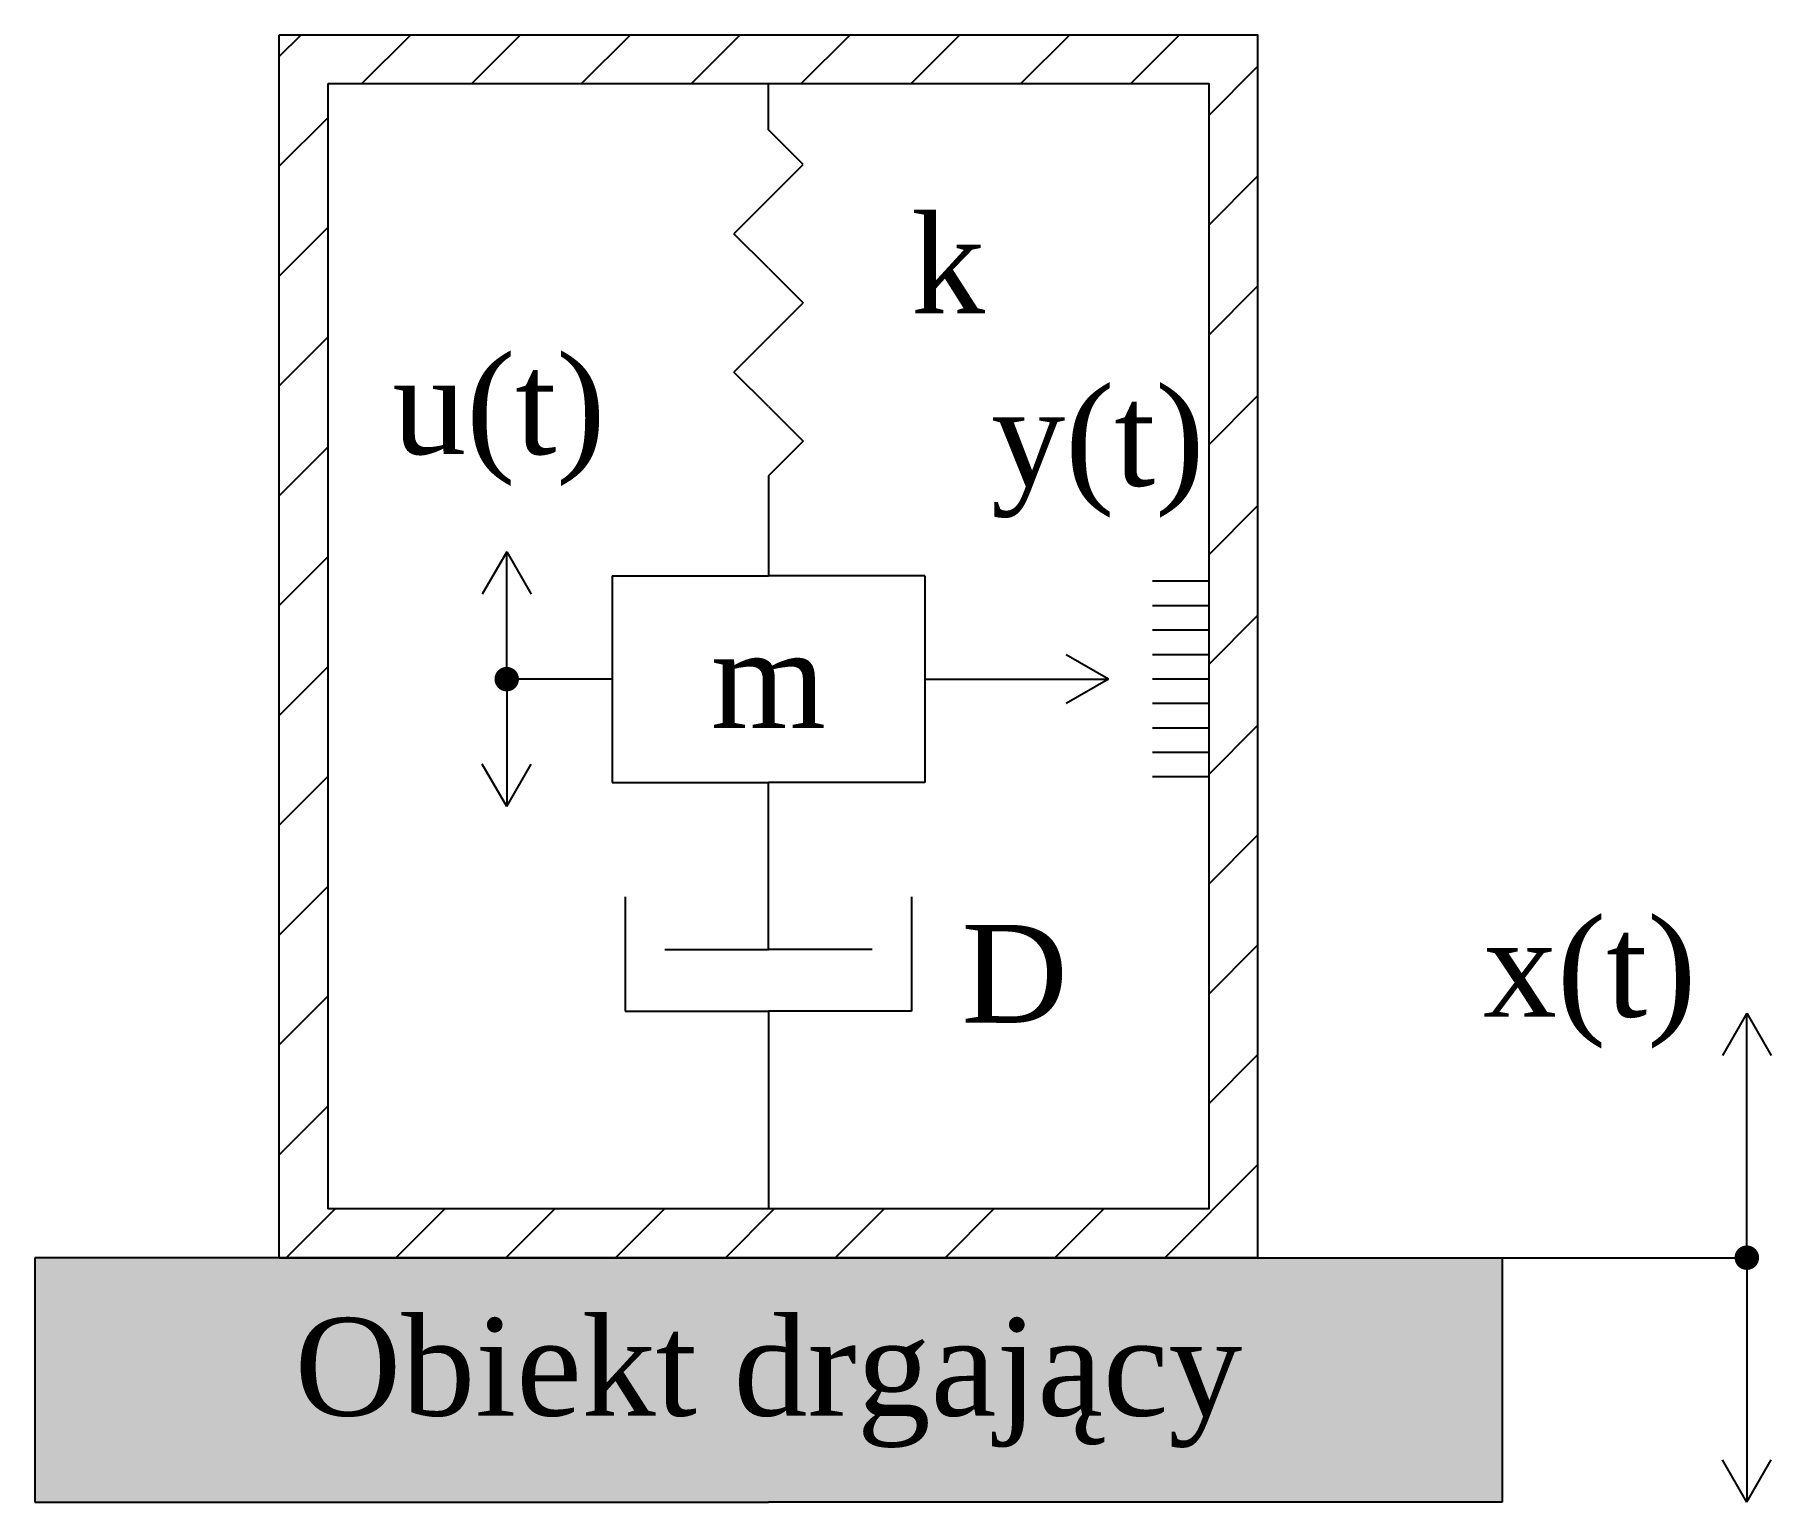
# Model space of a CAD drawing. Header units: millimetres. Extents: x 2130 to 2201, y 1120 to 1180.
import ezdxf
from ezdxf.enums import TextEntityAlignment as Align

# ---------------------------------------------------------------- set-up
doc = ezdxf.new("R2010")
doc.units = ezdxf.units.MM
doc.styles.get("Standard").update_dxf_attribs({"font": 'times.ttf', "height": 3})

msp = doc.modelspace()

# ---------------------------------------------------------------- hatches: boundary and pattern name
h = msp.add_hatch()
h.set_pattern_fill('ANSI31', color=256)
h.paths.add_polyline_path([(2142, 1178), (2178, 1178), (2178, 1132), (2142, 1132)], flags=16)
h.paths.add_polyline_path([(2140, 1180), (2180, 1180), (2180, 1130), (2140, 1130)])
h = msp.add_hatch(color=256)
h.dxf.hatch_style = 1
h.set_gradient(color1=(173, 173, 173), one_color=1, tint=1)
h.paths.add_polyline_path([(2190, 1120), (2160, 1120), (2130, 1120), (2130, 1130), (2140, 1130), (2180, 1130), (2190, 1130)])

# ---------------------------------------------------------------- linework, layer by layer
for p, q in [((2160, 1176.108), (2160, 1178)), ((2161.414, 1174.693), (2160, 1176.108)), ((2160, 1173.279), (2161.414, 1174.693)), ((2160, 1173.279), (2158.586, 1171.865)), ((2160, 1170.451), (2158.586, 1171.865)), ((2160, 1170.451), (2161.414, 1169.036)), ((2160, 1167.622), (2161.414, 1169.036)), ((2160, 1167.622), (2158.586, 1166.208)), ((2160, 1164.794), (2158.586, 1166.208)), ((2160, 1164.794), (2161.414, 1163.38)), ((2161.414, 1163.38), (2160, 1161.965)), ((2160, 1161.965), (2160, 1157.878)), ((2149.298, 1158.863), (2148.298, 1157.131)), ((2149.298, 1153.654), (2149.298, 1158.863)), ((2149.298, 1158.863), (2150.298, 1157.131)), ((2153.607, 1157.878), (2160, 1157.878)), ((2153.607, 1157.878), (2153.607, 1149.43)), ((2166.393, 1157.878), (2160, 1157.878)), ((2166.393, 1157.878), (2166.393, 1149.43)), ((2178, 1157.654), (2175.704, 1157.654)), ((2178, 1156.654), (2175.704, 1156.654)), ((2178, 1155.654), (2175.704, 1155.654)), ((2173.908, 1153.654), (2172.175, 1154.654)), ((2178, 1154.654), (2175.704, 1154.654)), ((2153.607, 1153.654), (2149.298, 1153.654)), ((2149.298, 1153.654), (2149.298, 1148.445)), ((2166.393, 1153.654), (2173.908, 1153.654)), ((2173.908, 1153.654), (2172.175, 1152.654)), ((2178, 1153.654), (2175.704, 1153.654)), ((2178, 1153.654), (2178, 1153.654)), ((2178, 1152.654), (2175.704, 1152.654)), ((2178, 1151.654), (2175.704, 1151.654)), ((2178, 1150.654), (2175.704, 1150.654)), ((2149.298, 1148.445), (2148.298, 1150.177)), ((2149.298, 1148.445), (2150.298, 1150.177)), ((2178, 1149.654), (2175.704, 1149.654)), ((2153.607, 1149.43), (2160, 1149.43)), ((2166.393, 1149.43), (2160, 1149.43)), ((2160, 1142.599), (2160, 1149.43)), ((2154.147, 1144.756), (2154.147, 1140.083)), ((2165.853, 1144.756), (2165.853, 1140.083)), ((2155.766, 1142.599), (2160, 1142.599)), ((2164.234, 1142.599), (2160, 1142.599)), ((2154.147, 1140.083), (2160, 1140.083)), ((2165.853, 1140.083), (2160, 1140.083)), ((2160, 1140.083), (2160, 1132)), ((2200, 1140), (2199, 1138.268)), ((2200, 1130), (2200, 1140)), ((2200, 1140), (2201, 1138.268)), ((2140, 1130), (2130, 1130)), ((2130, 1130), (2130, 1120)), ((2140, 1130), (2180, 1130)), ((2180, 1130), (2190, 1130)), ((2185, 1130), (2200, 1130)), ((2190, 1130), (2190, 1120)), ((2200, 1130), (2200, 1120)), ((2200, 1120), (2199, 1121.732)), ((2200, 1120), (2201, 1121.732)), ((2130, 1120), (2160, 1120)), ((2190, 1120), (2160, 1120))]:
    msp.add_line(p, q)
for points in [[(2140, 1180), (2180, 1180), (2180, 1130), (2140, 1130)], [(2142, 1178), (2178, 1178), (2178, 1132), (2142, 1132)]]:
    msp.add_lwpolyline(points, close=True)
at = {"const_width": 0.5}
for points in [[(2149.048, 1153.654, 1), (2149.548, 1153.654, 1)], [(2199.75, 1130, 1), (2200.25, 1130, 1)]]:
    msp.add_lwpolyline(points, format="xyb", close=True, dxfattribs=at)

# ---------------------------------------------------------------- texts
for s, p in [('k', (2165.836, 1168.612)), ('u(t)', (2144.617, 1162.853)), ('y(t)', (2169.106, 1161.558)), ('x(t)', (2189.216, 1139.851))]:
    msp.add_text(s, height=4).set_placement(p)
for s, p in [('m', (2160, 1153.654)), ('D', (2170.066, 1141.602)), ('Obiekt drgający', (2160, 1125))]:
    msp.add_text(s, height=4).set_placement(p, align=Align.MIDDLE)

doc.saveas('drawing.dxf')
